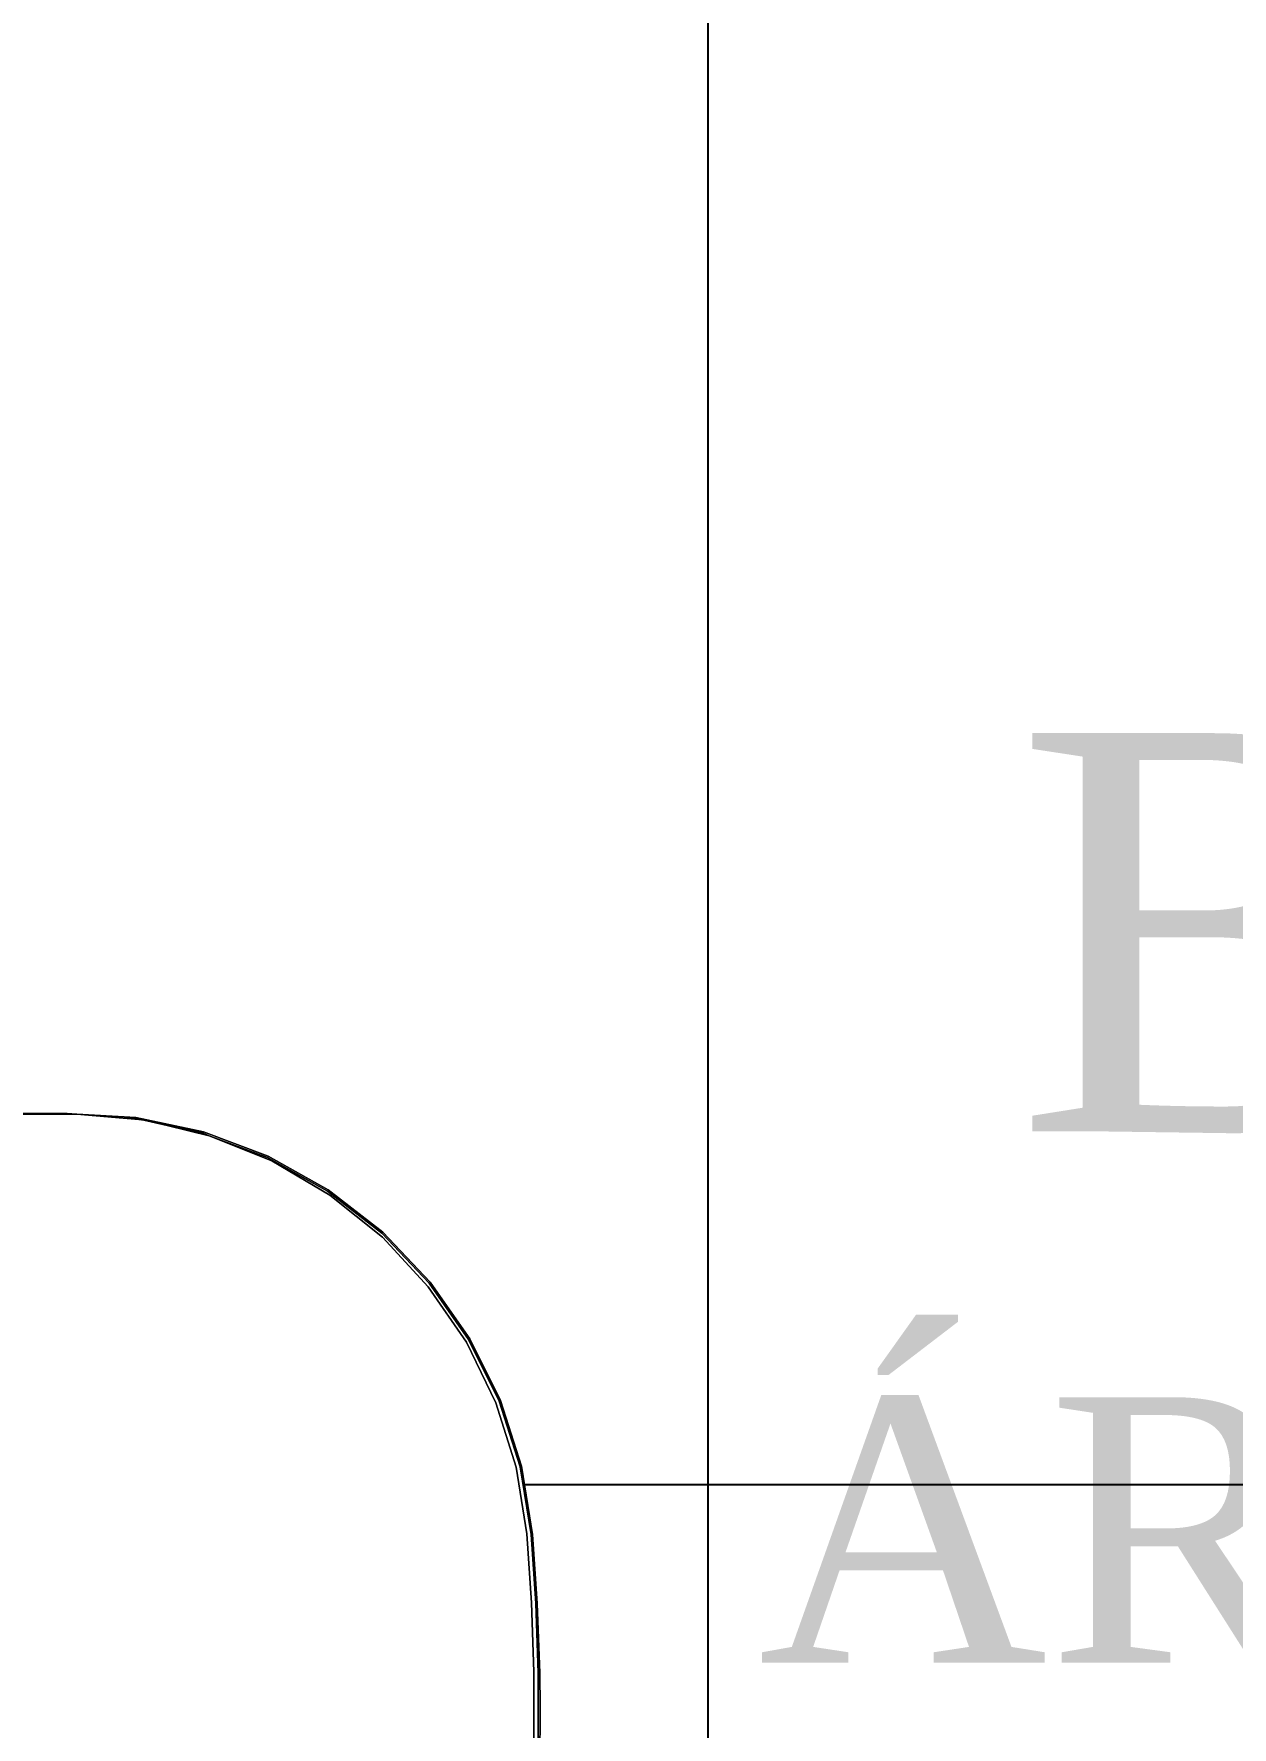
# Model space of a CAD drawing. Header units: millimetres. Extents: x 81693 to 98868, y 6565 to 11437.
# Drawn here: x 82324.6 to 82360.8, y 8705.5 to 8756.5 of the extents above; entities that cross this region are included whole.
import ezdxf

# ---------------------------------------------------------------- set-up
doc = ezdxf.new("R2010")
doc.units = ezdxf.units.MM
doc.layers.add('Moveis', color=1, linetype='Continuous', lineweight=9)
doc.layers.add('Parede Baixa', color=5, linetype='Continuous', lineweight=50)
doc.layers.add('Piso', color=55, linetype='Continuous')
doc.layers.add('Portas-Cotas', color=2, linetype='Continuous')
doc.styles.add('Valéria', font='romantic.ttf', dxfattribs={"height": 10})

# ---------------------------------------------------------------- blocks, each defined once
blk = doc.blocks.new('gg')
at = {"layer": 'Moveis'}
for p, q in [((49106.143, 7862.264), (49106.152, 7864.091)), ((49106.196, 7864.09), (49106.196, 7861.222)), ((49106.327, 7861.199), (49106.327, 7864.067)), ((49106.152, 7861.222), (49106.143, 7862.264)), ((49106.224, 7859.138), (49106.152, 7861.222)), ((49106.196, 7861.222), (49106.267, 7859.14)), ((49106.398, 7859.117), (49106.327, 7861.199)), ((49106.366, 7857.058), (49106.224, 7859.138)), ((49106.267, 7859.14), (49106.41, 7857.062)), ((49106.398, 7859.117), (49106.541, 7857.038)), ((49106.698, 7855.005), (49106.366, 7857.058)), ((49106.741, 7855.016), (49106.41, 7857.062)), ((49106.862, 7855.033), (49106.541, 7857.038)), ((49107.334, 7853.025), (49106.698, 7855.005)), ((49106.741, 7855.016), (49107.375, 7853.042)), ((49106.862, 7855.033), (49107.474, 7853.096)), ((49108.258, 7851.163), (49107.334, 7853.025)), ((49108.296, 7851.185), (49107.375, 7853.042)), ((49107.474, 7853.096), (49108.363, 7851.27)), ((49109.45, 7849.459), (49108.258, 7851.163)), ((49109.484, 7849.487), (49108.296, 7851.185)), ((49109.51, 7849.594), (49108.363, 7851.27)), ((49110.884, 7847.953), (49109.45, 7849.459)), ((49109.484, 7849.487), (49110.913, 7847.986)), ((49109.51, 7849.594), (49110.89, 7848.104)), ((49112.526, 7846.678), (49110.884, 7847.953)), ((49112.474, 7846.832), (49110.89, 7848.104)), ((49112.551, 7846.715), (49110.913, 7847.986)), ((49112.474, 7846.832), (49114.226, 7845.806)), ((49114.341, 7845.663), (49112.526, 7846.678)), ((49112.551, 7846.715), (49114.36, 7845.703)), ((49114.226, 7845.806), (49116.11, 7845.048)), ((49116.287, 7844.931), (49114.341, 7845.663)), ((49116.11, 7845.048), (49114.36, 7845.703)), ((49117.382, 7844.742), (49116.11, 7845.048)), ((49116.3, 7844.973), (49116.11, 7845.048)), ((49118.321, 7844.497), (49116.287, 7844.931)), ((49117.382, 7844.742), (49116.3, 7844.973)), ((49118.085, 7844.573), (49117.382, 7844.742)), ((49118.085, 7844.573), (49118.238, 7844.56)), ((49118.327, 7844.541), (49118.238, 7844.56)), ((49118.238, 7844.56), (49118.708, 7844.518)), ((49120.108, 7844.394), (49118.321, 7844.497)), ((49118.327, 7844.541), (49118.708, 7844.518)), ((49118.708, 7844.518), (49120.108, 7844.394)), ((49120.108, 7844.394), (49151.753, 7844.394)), ((49120.396, 7844.373), (49120.108, 7844.394)), ((49120.396, 7844.373), (49160.343, 7844.373))]:
    blk.add_line(p, q, dxfattribs=at)
for points, invisible_edges in [([(49106.084, 7900.912), (49106.152, 7864.091), (49106.143, 7862.264)], 13), ([(49106.084, 7900.912), (49106.152, 7864.091), (49106.143, 7862.264)], 13), ([(49106.084, 7900.912), (49106.152, 7864.091), (49106.143, 7862.264)], 13), ([(49106.084, 7900.912), (49106.152, 7864.091), (49106.143, 7862.264)], 13), ([(49106.084, 7900.912), (49106.152, 7864.091), (49106.143, 7862.264)], 13), ([(49118.085, 7880.693), (49118.085, 7844.573), (49116.11, 7880.219)], 3), ([(49120.108, 7880.873), (49120.108, 7844.394), (49118.085, 7880.693)], 3), ([(49118.085, 7880.693), (49120.108, 7844.394), (49118.708, 7844.518)], 13), ([(49118.085, 7880.693), (49118.708, 7844.518), (49118.238, 7844.56)], 13), ([(49118.085, 7880.693), (49118.238, 7844.56), (49118.085, 7844.573)], 13), ([(49152.111, 7880.873), (49151.986, 7844.568), (49120.108, 7880.873)], 3), ([(49120.108, 7880.873), (49151.986, 7844.568), (49151.784, 7844.417)], 13), ([(49120.108, 7880.873), (49151.784, 7844.417), (49151.753, 7844.394)], 13), ([(49120.108, 7880.873), (49151.753, 7844.394), (49120.108, 7844.394)], 13), ([(49116.11, 7880.219), (49116.11, 7845.048), (49114.226, 7879.46)], 3), ([(49116.11, 7880.219), (49118.085, 7844.573), (49117.382, 7844.742)], 13), ([(49116.11, 7880.219), (49117.382, 7844.742), (49116.11, 7845.048)], 13), ([(49114.226, 7879.46), (49114.226, 7845.806), (49112.474, 7878.434)], 3), ([(49114.226, 7879.46), (49116.11, 7845.048), (49114.226, 7845.806)], 13), ([(49112.474, 7878.434), (49112.474, 7846.832), (49110.89, 7877.162)], 3), ([(49112.474, 7878.434), (49114.226, 7845.806), (49112.474, 7846.832)], 13), ([(49110.89, 7877.162), (49110.89, 7848.104), (49109.51, 7875.672)], 3), ([(49110.89, 7877.162), (49112.474, 7846.832), (49110.89, 7848.104)], 13), ([(49109.51, 7875.672), (49109.51, 7849.594), (49108.363, 7873.996)], 3), ([(49109.51, 7875.672), (49110.89, 7848.104), (49109.51, 7849.594)], 13), ([(49108.363, 7873.996), (49108.363, 7851.27), (49107.474, 7872.17)], 3), ([(49108.363, 7873.996), (49109.51, 7849.594), (49108.363, 7851.27)], 13), ([(49107.474, 7872.17), (49107.474, 7853.096), (49106.862, 7870.233)], 3), ([(49107.474, 7872.17), (49108.363, 7851.27), (49107.474, 7853.096)], 13), ([(49106.862, 7870.233), (49106.862, 7855.033), (49106.541, 7868.228)], 3), ([(49106.862, 7870.233), (49107.474, 7853.096), (49106.862, 7855.033)], 13), ([(49106.541, 7868.228), (49106.541, 7857.038), (49106.398, 7866.149)], 3), ([(49106.541, 7868.228), (49106.862, 7855.033), (49106.541, 7857.038)], 13), ([(49106.267, 7866.173), (49106.267, 7859.14), (49106.196, 7864.09)], 3), ([(49106.398, 7866.149), (49106.398, 7859.117), (49106.327, 7861.199)], 13), ([(49106.398, 7866.149), (49106.327, 7861.199), (49106.327, 7864.067)], 1), ([(49106.398, 7866.149), (49106.541, 7857.038), (49106.398, 7859.117)], 13), ([(49106.152, 7864.091), (49106.152, 7861.222), (49106.143, 7862.264)], 1), ([(49106.152, 7864.091), (49106.196, 7864.09), (49106.196, 7861.222)], 13), ([(49106.196, 7864.09), (49106.267, 7859.14), (49106.196, 7861.222)], 1), ([(49106.327, 7861.199), (49106.267, 7859.14), (49106.327, 7864.067)], 3), ([(49106.152, 7861.222), (49085.743, 7812.049), (49106.143, 7862.264)], 3), ([(49106.152, 7861.222), (49085.743, 7812.049), (49106.143, 7862.264)], 3), ([(49106.152, 7861.222), (49085.743, 7812.049), (49106.143, 7862.264)], 3), ([(49106.152, 7861.222), (49085.743, 7812.049), (49106.143, 7862.264)], 3), ([(49106.152, 7861.222), (49085.743, 7812.049), (49106.143, 7862.264)], 3), ([(49106.224, 7859.138), (49085.743, 7812.049), (49106.152, 7861.222)], 3), ([(49106.224, 7859.138), (49085.743, 7812.049), (49106.152, 7861.222)], 3), ([(49106.224, 7859.138), (49085.743, 7812.049), (49106.152, 7861.222)], 3), ([(49106.224, 7859.138), (49085.743, 7812.049), (49106.152, 7861.222)], 3), ([(49106.224, 7859.138), (49085.743, 7812.049), (49106.152, 7861.222)], 3), ([(49106.196, 7861.222), (49106.224, 7859.138), (49106.152, 7861.222)], 13), ([(49106.267, 7859.14), (49106.224, 7859.138), (49106.196, 7861.222)], 3), ([(49106.398, 7859.117), (49106.267, 7859.14), (49106.327, 7861.199)], 3), ([(49106.366, 7857.058), (49085.743, 7812.049), (49106.224, 7859.138)], 3), ([(49106.366, 7857.058), (49085.743, 7812.049), (49106.224, 7859.138)], 3), ([(49106.366, 7857.058), (49085.743, 7812.049), (49106.224, 7859.138)], 3), ([(49106.366, 7857.058), (49085.743, 7812.049), (49106.224, 7859.138)], 3), ([(49106.366, 7857.058), (49085.743, 7812.049), (49106.224, 7859.138)], 3), ([(49106.267, 7859.14), (49106.366, 7857.058), (49106.224, 7859.138)], 13), ([(49106.41, 7857.062), (49106.366, 7857.058), (49106.267, 7859.14)], 3), ([(49106.398, 7859.117), (49106.41, 7857.062), (49106.267, 7859.14)], 13), ([(49106.541, 7857.038), (49106.41, 7857.062), (49106.398, 7859.117)], 3), ([(49106.698, 7855.005), (49085.743, 7812.049), (49106.366, 7857.058)], 3), ([(49106.698, 7855.005), (49085.743, 7812.049), (49106.366, 7857.058)], 3), ([(49106.698, 7855.005), (49085.743, 7812.049), (49106.366, 7857.058)], 3), ([(49106.698, 7855.005), (49085.743, 7812.049), (49106.366, 7857.058)], 3), ([(49106.698, 7855.005), (49085.743, 7812.049), (49106.366, 7857.058)], 3), ([(49106.41, 7857.062), (49106.698, 7855.005), (49106.366, 7857.058)], 13), ([(49106.741, 7855.016), (49106.698, 7855.005), (49106.41, 7857.062)], 3), ([(49106.541, 7857.038), (49106.741, 7855.016), (49106.41, 7857.062)], 13), ([(49106.862, 7855.033), (49106.741, 7855.016), (49106.541, 7857.038)], 3), ([(49107.334, 7853.025), (49085.743, 7812.049), (49106.698, 7855.005)], 3), ([(49107.334, 7853.025), (49085.743, 7812.049), (49106.698, 7855.005)], 3), ([(49107.334, 7853.025), (49085.743, 7812.049), (49106.698, 7855.005)], 3), ([(49107.334, 7853.025), (49085.743, 7812.049), (49106.698, 7855.005)], 3), ([(49107.334, 7853.025), (49085.743, 7812.049), (49106.698, 7855.005)], 3), ([(49106.741, 7855.016), (49107.334, 7853.025), (49106.698, 7855.005)], 13), ([(49106.862, 7855.033), (49107.375, 7853.042), (49106.741, 7855.016)], 13), ([(49107.375, 7853.042), (49107.334, 7853.025), (49106.741, 7855.016)], 3), ([(49107.474, 7853.096), (49107.375, 7853.042), (49106.862, 7855.033)], 3), ([(49108.258, 7851.163), (49085.743, 7812.049), (49107.334, 7853.025)], 3), ([(49108.258, 7851.163), (49085.743, 7812.049), (49107.334, 7853.025)], 3), ([(49108.258, 7851.163), (49085.743, 7812.049), (49107.334, 7853.025)], 3), ([(49108.258, 7851.163), (49085.743, 7812.049), (49107.334, 7853.025)], 3), ([(49108.258, 7851.163), (49085.743, 7812.049), (49107.334, 7853.025)], 3), ([(49107.375, 7853.042), (49108.258, 7851.163), (49107.334, 7853.025)], 13), ([(49107.474, 7853.096), (49108.296, 7851.185), (49107.375, 7853.042)], 13), ([(49108.296, 7851.185), (49108.258, 7851.163), (49107.375, 7853.042)], 3), ([(49108.363, 7851.27), (49108.296, 7851.185), (49107.474, 7853.096)], 3), ([(49109.45, 7849.459), (49085.743, 7812.049), (49108.258, 7851.163)], 3), ([(49109.45, 7849.459), (49085.743, 7812.049), (49108.258, 7851.163)], 3), ([(49109.45, 7849.459), (49085.743, 7812.049), (49108.258, 7851.163)], 3), ([(49109.45, 7849.459), (49085.743, 7812.049), (49108.258, 7851.163)], 3), ([(49109.45, 7849.459), (49085.743, 7812.049), (49108.258, 7851.163)], 3), ([(49108.296, 7851.185), (49109.45, 7849.459), (49108.258, 7851.163)], 13), ([(49108.363, 7851.27), (49109.484, 7849.487), (49108.296, 7851.185)], 13), ([(49109.484, 7849.487), (49109.45, 7849.459), (49108.296, 7851.185)], 3), ([(49109.51, 7849.594), (49109.484, 7849.487), (49108.363, 7851.27)], 3), ([(49110.884, 7847.953), (49085.743, 7812.049), (49109.45, 7849.459)], 3), ([(49110.884, 7847.953), (49085.743, 7812.049), (49109.45, 7849.459)], 3), ([(49110.884, 7847.953), (49085.743, 7812.049), (49109.45, 7849.459)], 3), ([(49110.884, 7847.953), (49085.743, 7812.049), (49109.45, 7849.459)], 3), ([(49110.884, 7847.953), (49085.743, 7812.049), (49109.45, 7849.459)], 3), ([(49109.484, 7849.487), (49110.884, 7847.953), (49109.45, 7849.459)], 13), ([(49110.89, 7848.104), (49109.484, 7849.487), (49109.51, 7849.594)], 3), ([(49110.913, 7847.986), (49110.884, 7847.953), (49109.484, 7849.487)], 3), ([(49110.89, 7848.104), (49110.913, 7847.986), (49109.484, 7849.487)], 13), ([(49112.526, 7846.678), (49085.743, 7812.049), (49110.884, 7847.953)], 3), ([(49112.526, 7846.678), (49085.743, 7812.049), (49110.884, 7847.953)], 3), ([(49112.526, 7846.678), (49085.743, 7812.049), (49110.884, 7847.953)], 3), ([(49112.526, 7846.678), (49085.743, 7812.049), (49110.884, 7847.953)], 3), ([(49112.526, 7846.678), (49085.743, 7812.049), (49110.884, 7847.953)], 3), ([(49110.913, 7847.986), (49112.526, 7846.678), (49110.884, 7847.953)], 13), ([(49112.474, 7846.832), (49110.913, 7847.986), (49110.89, 7848.104)], 3), ([(49112.551, 7846.715), (49112.526, 7846.678), (49110.913, 7847.986)], 3), ([(49112.474, 7846.832), (49112.551, 7846.715), (49110.913, 7847.986)], 13), ([(49114.226, 7845.806), (49112.551, 7846.715), (49112.474, 7846.832)], 3), ([(49114.341, 7845.663), (49085.743, 7812.049), (49112.526, 7846.678)], 3), ([(49114.341, 7845.663), (49085.743, 7812.049), (49112.526, 7846.678)], 3), ([(49114.341, 7845.663), (49085.743, 7812.049), (49112.526, 7846.678)], 3), ([(49114.341, 7845.663), (49085.743, 7812.049), (49112.526, 7846.678)], 3), ([(49114.341, 7845.663), (49085.743, 7812.049), (49112.526, 7846.678)], 3), ([(49112.551, 7846.715), (49114.341, 7845.663), (49112.526, 7846.678)], 13), ([(49114.36, 7845.703), (49114.341, 7845.663), (49112.551, 7846.715)], 3), ([(49114.226, 7845.806), (49114.36, 7845.703), (49112.551, 7846.715)], 13), ([(49114.36, 7845.703), (49114.226, 7845.806), (49116.11, 7845.048)], 1), ([(49116.287, 7844.931), (49085.743, 7812.049), (49114.341, 7845.663)], 3), ([(49116.287, 7844.931), (49085.743, 7812.049), (49114.341, 7845.663)], 3), ([(49116.287, 7844.931), (49085.743, 7812.049), (49114.341, 7845.663)], 3), ([(49116.287, 7844.931), (49085.743, 7812.049), (49114.341, 7845.663)], 3), ([(49116.287, 7844.931), (49085.743, 7812.049), (49114.341, 7845.663)], 3), ([(49116.11, 7845.048), (49114.341, 7845.663), (49114.36, 7845.703)], 3), ([(49116.11, 7845.048), (49116.287, 7844.931), (49114.341, 7845.663)], 13), ([(49118.321, 7844.497), (49085.743, 7812.049), (49116.287, 7844.931)], 3), ([(49118.321, 7844.497), (49085.743, 7812.049), (49116.287, 7844.931)], 3), ([(49118.321, 7844.497), (49085.743, 7812.049), (49116.287, 7844.931)], 3), ([(49118.321, 7844.497), (49085.743, 7812.049), (49116.287, 7844.931)], 3), ([(49118.321, 7844.497), (49085.743, 7812.049), (49116.287, 7844.931)], 3), ([(49116.3, 7844.973), (49116.287, 7844.931), (49116.11, 7845.048)], 3), ([(49117.382, 7844.742), (49116.287, 7844.931), (49116.3, 7844.973)], 3), ([(49118.085, 7844.573), (49118.321, 7844.497), (49116.287, 7844.931)], 13), ([(49118.085, 7844.573), (49116.287, 7844.931), (49117.382, 7844.742)], 3), ([(49120.108, 7844.394), (49085.743, 7812.049), (49118.321, 7844.497)], 3), ([(49120.108, 7844.394), (49085.743, 7812.049), (49118.321, 7844.497)], 3), ([(49120.108, 7844.394), (49085.743, 7812.049), (49118.321, 7844.497)], 3), ([(49120.108, 7844.394), (49085.743, 7812.049), (49118.321, 7844.497)], 3), ([(49120.108, 7844.394), (49085.743, 7812.049), (49118.321, 7844.497)], 3), ([(49120.396, 7844.373), (49085.743, 7812.049), (49120.108, 7844.394)], 3), ([(49120.396, 7844.373), (49085.743, 7812.049), (49120.108, 7844.394)], 3), ([(49120.396, 7844.373), (49085.743, 7812.049), (49120.108, 7844.394)], 3), ([(49120.396, 7844.373), (49085.743, 7812.049), (49120.108, 7844.394)], 3), ([(49120.396, 7844.373), (49085.743, 7812.049), (49120.108, 7844.394)], 3), ([(49160.343, 7844.373), (49085.743, 7812.049), (49120.396, 7844.373)], 3), ([(49160.343, 7844.373), (49085.743, 7812.049), (49120.396, 7844.373)], 3), ([(49160.343, 7844.373), (49085.743, 7812.049), (49120.396, 7844.373)], 3), ([(49160.343, 7844.373), (49085.743, 7812.049), (49120.396, 7844.373)], 3), ([(49160.343, 7844.373), (49085.743, 7812.049), (49120.396, 7844.373)], 3), ([(49118.238, 7844.56), (49118.321, 7844.497), (49118.085, 7844.573)], 3), ([(49118.327, 7844.541), (49118.321, 7844.497), (49118.238, 7844.56)], 3), ([(49118.708, 7844.518), (49118.321, 7844.497), (49118.327, 7844.541)], 3), ([(49118.321, 7844.497), (49118.708, 7844.518), (49120.108, 7844.394)], 1), ([(49151.753, 7844.394), (49120.396, 7844.373), (49120.108, 7844.394)], 1), ([(49151.753, 7844.394), (49160.343, 7844.373), (49120.396, 7844.373)], 13)]:
    blk.add_3dface(points, dxfattribs=dict(at, invisible_edges=invisible_edges))
blk.add_3dface([(49116.11, 7845.048), (49117.382, 7844.742), (49116.3, 7844.973)], dxfattribs=at)
blk = doc.blocks.new('u')
at = {"layer": 'Moveis', "invisible_edges": 3}
for points in [[(12556.061, 3322.426), (12633.549, 3335.554), (12556.095, 3322.404)], [(12556.061, 3322.426), (12633.549, 3335.554), (12556.095, 3322.404)], [(12556.061, 3322.426), (12633.549, 3335.554), (12556.095, 3322.404)], [(12556.061, 3322.426), (12633.549, 3335.554), (12556.095, 3322.404)], [(12556.061, 3322.426), (12633.549, 3335.554), (12556.095, 3322.404)], [(12556.095, 3322.404), (12633.549, 3335.554), (12556.232, 3322.311)], [(12556.095, 3322.404), (12633.549, 3335.554), (12556.232, 3322.311)], [(12556.095, 3322.404), (12633.549, 3335.554), (12556.232, 3322.311)], [(12556.095, 3322.404), (12633.549, 3335.554), (12556.232, 3322.311)], [(12556.095, 3322.404), (12633.549, 3335.554), (12556.232, 3322.311)], [(12556.232, 3322.311), (12633.549, 3335.554), (12556.257, 3322.282)], [(12556.232, 3322.311), (12633.549, 3335.554), (12556.257, 3322.282)], [(12556.232, 3322.311), (12633.549, 3335.554), (12556.257, 3322.282)], [(12556.232, 3322.311), (12633.549, 3335.554), (12556.257, 3322.282)], [(12556.232, 3322.311), (12633.549, 3335.554), (12556.257, 3322.282)], [(12556.257, 3322.282), (12633.549, 3335.554), (12556.359, 3322.193)], [(12556.257, 3322.282), (12633.549, 3335.554), (12556.359, 3322.193)], [(12556.257, 3322.282), (12633.549, 3335.554), (12556.359, 3322.193)], [(12556.257, 3322.282), (12633.549, 3335.554), (12556.359, 3322.193)], [(12556.257, 3322.282), (12633.549, 3335.554), (12556.359, 3322.193)], [(12556.359, 3322.193), (12633.549, 3335.554), (12556.382, 3322.167)], [(12556.359, 3322.193), (12633.549, 3335.554), (12556.382, 3322.167)], [(12556.359, 3322.193), (12633.549, 3335.554), (12556.382, 3322.167)], [(12556.359, 3322.193), (12633.549, 3335.554), (12556.382, 3322.167)], [(12556.359, 3322.193), (12633.549, 3335.554), (12556.382, 3322.167)], [(12556.382, 3322.167), (12633.549, 3335.554), (12556.494, 3322.031)], [(12556.382, 3322.167), (12633.549, 3335.554), (12556.494, 3322.031)], [(12556.382, 3322.167), (12633.549, 3335.554), (12556.494, 3322.031)], [(12556.382, 3322.167), (12633.549, 3335.554), (12556.494, 3322.031)], [(12556.382, 3322.167), (12633.549, 3335.554), (12556.494, 3322.031)], [(12556.494, 3322.031), (12633.549, 3335.554), (12556.593, 3321.876)], [(12556.494, 3322.031), (12633.549, 3335.554), (12556.593, 3321.876)], [(12556.494, 3322.031), (12633.549, 3335.554), (12556.593, 3321.876)], [(12556.494, 3322.031), (12633.549, 3335.554), (12556.593, 3321.876)], [(12556.494, 3322.031), (12633.549, 3335.554), (12556.593, 3321.876)], [(12556.593, 3321.876), (12633.549, 3335.554), (12556.603, 3321.851)], [(12556.593, 3321.876), (12633.549, 3335.554), (12556.603, 3321.851)], [(12556.593, 3321.876), (12633.549, 3335.554), (12556.603, 3321.851)], [(12556.593, 3321.876), (12633.549, 3335.554), (12556.603, 3321.851)], [(12556.593, 3321.876), (12633.549, 3335.554), (12556.603, 3321.851)], [(12556.603, 3321.851), (12633.549, 3335.554), (12556.676, 3321.704)], [(12556.603, 3321.851), (12633.549, 3335.554), (12556.676, 3321.704)], [(12556.603, 3321.851), (12633.549, 3335.554), (12556.676, 3321.704)], [(12556.603, 3321.851), (12633.549, 3335.554), (12556.676, 3321.704)], [(12556.603, 3321.851), (12633.549, 3335.554), (12556.676, 3321.704)], [(12556.676, 3321.704), (12633.549, 3335.554), (12556.684, 3321.683)], [(12556.676, 3321.704), (12633.549, 3335.554), (12556.684, 3321.683)], [(12556.676, 3321.704), (12633.549, 3335.554), (12556.684, 3321.683)], [(12556.676, 3321.704), (12633.549, 3335.554), (12556.684, 3321.683)], [(12556.676, 3321.704), (12633.549, 3335.554), (12556.684, 3321.683)], [(12556.684, 3321.683), (12633.549, 3335.554), (12556.748, 3321.503)], [(12556.684, 3321.683), (12633.549, 3335.554), (12556.748, 3321.503)], [(12556.684, 3321.683), (12633.549, 3335.554), (12556.748, 3321.503)], [(12556.684, 3321.683), (12633.549, 3335.554), (12556.748, 3321.503)], [(12556.684, 3321.683), (12633.549, 3335.554), (12556.748, 3321.503)], [(12556.748, 3321.503), (12633.549, 3335.554), (12556.795, 3321.312)], [(12556.748, 3321.503), (12633.549, 3335.554), (12556.795, 3321.312)], [(12556.748, 3321.503), (12633.549, 3335.554), (12556.795, 3321.312)], [(12556.748, 3321.503), (12633.549, 3335.554), (12556.795, 3321.312)], [(12556.748, 3321.503), (12633.549, 3335.554), (12556.795, 3321.312)], [(12556.795, 3321.312), (12633.549, 3335.554), (12556.824, 3321.114)], [(12556.795, 3321.312), (12633.549, 3335.554), (12556.824, 3321.114)], [(12556.795, 3321.312), (12633.549, 3335.554), (12556.824, 3321.114)], [(12556.795, 3321.312), (12633.549, 3335.554), (12556.824, 3321.114)], [(12556.795, 3321.312), (12633.549, 3335.554), (12556.824, 3321.114)], [(12556.824, 3321.114), (12633.549, 3335.554), (12556.833, 3320.923)], [(12556.824, 3321.114), (12633.549, 3335.554), (12556.833, 3320.923)], [(12556.824, 3321.114), (12633.549, 3335.554), (12556.833, 3320.923)], [(12556.824, 3321.114), (12633.549, 3335.554), (12556.833, 3320.923)], [(12556.824, 3321.114), (12633.549, 3335.554), (12556.833, 3320.923)], [(12556.833, 3320.923), (12633.549, 3335.554), (12556.833, 3308.185)], [(12556.833, 3320.923), (12633.549, 3335.554), (12556.833, 3308.185)], [(12556.833, 3320.923), (12633.549, 3335.554), (12556.833, 3308.185)], [(12556.833, 3320.923), (12633.549, 3335.554), (12556.833, 3308.185)], [(12556.833, 3320.923), (12633.549, 3335.554), (12556.833, 3308.185)]]:
    blk.add_3dface(points, dxfattribs=at)

msp = doc.modelspace()

# ---------------------------------------------------------------- hatches: boundary and pattern name
at = {"layer": 'Piso'}
h = msp.add_hatch(dxfattribs=at)
h.set_pattern_fill('ANSI37', color=256, scale=15, angle=45)
h.set_pattern_definition([(90, (18908.436, 2902.52), (-47.625, 0), []), (180, (18908.436, 2902.52), (-7e-15, -47.625), [])])
h.paths.add_polyline_path([(82428.7927, 8835.6965), (82427.2927, 8835.6965), (82427.2927, 8833.6965), (82417.2927, 8833.6965), (82417.2927, 8763.1965), (82420.7927, 8763.1965), (82420.7927, 8764.6965, -0.4142136), (82421.7927, 8765.6965), (82423.9285, 8765.6965), (82423.8606, 8765.6286), (82424.9391, 8764.55), (82425.2927, 8763.6965, -0.4142136), (82425.7927, 8763.1965), (82425.7927, 8760.6965, -0.4142136), (82425.2927, 8760.1965), (82424.9391, 8759.3429), (82423.7927, 8758.1965), (82421.7927, 8758.1965, -0.4142136), (82420.7927, 8759.1965), (82420.7927, 8760.6965), (82417.2927, 8760.6965), (82417.2927, 8756.6965), (82414.2927, 8756.6965, -0.406817), (82335.318, 8833.6965), (82325.2927, 8833.6965), (82325.2927, 8835.6965), (82323.7927, 8835.6965), (82323.7927, 8745.6965), (82278.7927, 8745.6965), (82278.7927, 8744.5211), (82282.7564, 8744.5211), (82282.7564, 8744.4964), (82282.7564, 8742.8129), (82283.0472, 8742.6152), (82283.2839, 8742.3289), (82283.3233, 8742.2504), (82283.3871, 8742.15), (82283.5248, 8741.7648), (82283.5958, 8741.2726), (82283.5768, 8741.2718), (82283.5768, 8728.3013), (82283.4645, 8727.845), (82283.3465, 8727.6096), (82283.3112, 8727.5177), (82283.0472, 8727.1985), (82282.7211, 8726.9768), (82282.5056, 8726.9238), (82282.2298, 8726.8263), (82282.2624, 8726.8463), (82282.0374, 8727.0393), (82281.9619, 8727.397), (82282.1466, 8727.7357), (82282.2709, 8727.6926), (82282.31, 8727.6961), (82282.346, 8727.7028), (82282.4246, 8727.7395), (82282.5015, 8727.793), (82282.516, 8727.8087), (82282.5823, 8727.889), (82282.6406, 8727.9805), (82282.6822, 8728.0614), (82282.6896, 8728.0818), (82282.7289, 8728.1919), (82282.7592, 8728.3247), (82282.7706, 8728.4203), (82282.777, 8728.5564), (82282.777, 8740.5211), (82278.7927, 8740.5211), (82278.7927, 8710.6067), (82279.0263, 8710.9112), (82279.2946, 8710.9465), (82281.3573, 8710.9465), (82281.6593, 8710.7148), (82281.6946, 8710.4465), (82281.6946, 8709.5141), (82283.4195, 8709.5141), (82283.6915, 8709.5141), (82283.6915, 8707.6965), (82285.6946, 8707.6965), (82285.6946, 8723.9801), (82325.6415, 8723.9801), (82325.9296, 8723.9594), (82327.717, 8723.8556), (82329.7507, 8723.4223), (82331.6967, 8722.6898), (82333.5114, 8721.6747), (82335.154, 8720.3997), (82336.5875, 8718.8936), (82337.7798, 8717.1901), (82338.704, 8715.3275), (82339.3395, 8713.3476), (82339.6718, 8711.2951), (82339.8144, 8709.215), (82339.8857, 8707.1313), (82339.8946, 8706.0888), (82339.8899, 8705.1189), (82428.7927, 8705.1189)])
h.paths.add_polyline_path([(82283.5677, 8741.4675), (82283.5248, 8741.7648), (82283.4923, 8741.8559), (82283.5629, 8741.5689)], flags=17)
h.paths.add_polyline_path([(82414.2927, 8835.6965), (82335.2927, 8835.6965, 0.4142136), (82414.2927, 8756.6965), (82414.2927, 8760.6965), (82410.7927, 8760.6965), (82410.7927, 8759.1965, -0.4142136), (82409.7927, 8758.1965), (82407.7927, 8758.1965), (82406.6462, 8759.3429), (82406.2927, 8760.1965, -0.4142136), (82405.7927, 8760.6965), (82405.7927, 8763.1965, -0.4142136), (82406.2927, 8763.6965), (82406.6462, 8764.55), (82407.7927, 8765.6965), (82409.7927, 8765.6965, -0.4142136), (82410.7927, 8764.6965), (82410.7927, 8763.1965), (82414.2927, 8763.1965)])
h.paths.add_polyline_path([(82428.7927, 8705.1189), (82339.8899, 8705.1189), (82339.8857, 8704.2617), (82339.8144, 8702.178), (82339.6718, 8700.0979), (82339.3492, 8698.0861), (82338.7353, 8696.1433), (82337.8435, 8694.3114), (82336.6929, 8692.6299), (82335.3084, 8691.135), (82333.7199, 8689.8591), (82331.9616, 8688.8297), (82330.0715, 8688.0689), (82328.0903, 8687.5932), (82326.0608, 8687.4129), (82293.5918, 8687.4129, 0.2950454), (82416.074, 8682.7613), (82359.6519, 8682.7613, -1), (82349.6519, 8682.7613, -1), (82359.6519, 8682.7613), (82416.074, 8682.7613, 0.034267), (82428.7927, 8691.5442)])
h.paths.add_polyline_path([(82428.7927, 8691.5442, -0.3326759), (82293.5918, 8687.4129), (82285.6946, 8687.4129), (82285.6946, 8693.4905, -0.020734), (82278.7927, 8699.8119), (82278.7927, 8680.4626), (82279.7101, 8680.4626), (82279.9004, 8680.7066), (82280.3083, 8680.7549), (82280.5746, 8680.5436), (82280.6958, 8680.2397), (82280.6703, 8680.2732), (82280.8883, 8679.4187), (82281.6423, 8679.4229), (82281.6423, 8679.5726), (82283.9418, 8679.5726), (82283.9418, 8681.7721), (82284.1206, 8681.7721), (82284.3136, 8681.7721), (82284.4871, 8681.7721), (82284.5165, 8681.7721), (82284.5431, 8681.7721), (82284.5663, 8681.7721), (82284.6125, 8681.7721), (82284.7218, 8681.7721), (82284.7218, 8679.5726), (82285.1423, 8679.5726), (82285.1423, 8676.1926), (82281.7061, 8676.1926), (82281.9075, 8675.4236), (82282.0975, 8674.6789), (82282.7486, 8674.6789), (82282.8013, 8674.6917), (82283.1009, 8674.7803), (82283.4555, 8674.8044), (82283.9485, 8674.9128), (82283.9193, 8674.9023), (82283.917, 8674.8988), (82284.1604, 8674.9424), (82284.7355, 8675.0305), (82285.3205, 8675.0927), (82285.3205, 8675.091), (82286.027, 8675.117), (82286.0375, 8675.0846), (82286.7674, 8675.0846), (82286.7988, 8675.0846), (82287.3178, 8675.0846), (82287.5212, 8674.6931), (82287.6174, 8674.3127), (82287.6836, 8673.8686), (82287.7253, 8673.3511), (82287.7396, 8672.7954), (82287.7247, 8672.202), (82287.7227, 8672.202), (82287.6786, 8671.6485), (82287.6736, 8671.6485), (82287.5817, 8671.0273), (82287.4978, 8670.8675), (82287.3587, 8670.5499), (82287.145, 8670.4984), (82286.7988, 8670.4984), (82285.8892, 8670.4984), (82285.8747, 8670.4899), (82285.2969, 8670.5112), (82284.629, 8670.5821), (82284.6279, 8670.5873), (82283.9214, 8670.6956), (82283.9193, 8670.699), (82283.9019, 8670.7052), (82283.4119, 8670.7999), (82283.0814, 8670.8223), (82283.1235, 8670.6573), (82283.207, 8670.3301), (82283.0577, 8669.9777), (82282.6766, 8669.8247), (82282.2986, 8669.9885), (82282.1503, 8670.3602), (82282.1758, 8670.3267), (82282.1545, 8670.4101), (82282.0218, 8670.9303), (82278.7927, 8670.9303), (82278.7927, 8665.6965), (82428.7927, 8665.6965)])
h.paths.add_polyline_path([(82344.2149, 8699.2388), (82428.7869, 8699.2388), (82428.7869, 8742.34), (82344.2149, 8742.34)], flags=9)
h.paths.add_polyline_path([(82414.3525, 8773.3701), (82414.3525, 8824.6837), (82383.6937, 8824.6837), (82383.6937, 8773.3701)], flags=25)
h.paths.add_polyline_path([(82358.2604, 8681.2287), (82426.4497, 8681.2287), (82426.4497, 8698.4713), (82358.2604, 8698.4713)], flags=25)

# ---------------------------------------------------------------- block references
at = {"layer": 'Parede Baixa'}
msp.add_blockref('u', (69726.7438, 5420.3532), dxfattribs=at)
at = {"layer": 'Piso', "rotation": 180}
msp.add_blockref('gg', (131446.0379, 16568.353), dxfattribs=at)

# ---------------------------------------------------------------- texts
at = {"layer": 'Portas-Cotas', "insert": (82386.4299, 8735.4347), "char_height": 12, "attachment_point": 2, "style": 'Valéria'}
msp.add_mtext('BANHO\\P{\\H0.6667x;ÁREA = 3,90m²}', dxfattribs=at)

doc.saveas('drawing.dxf')
